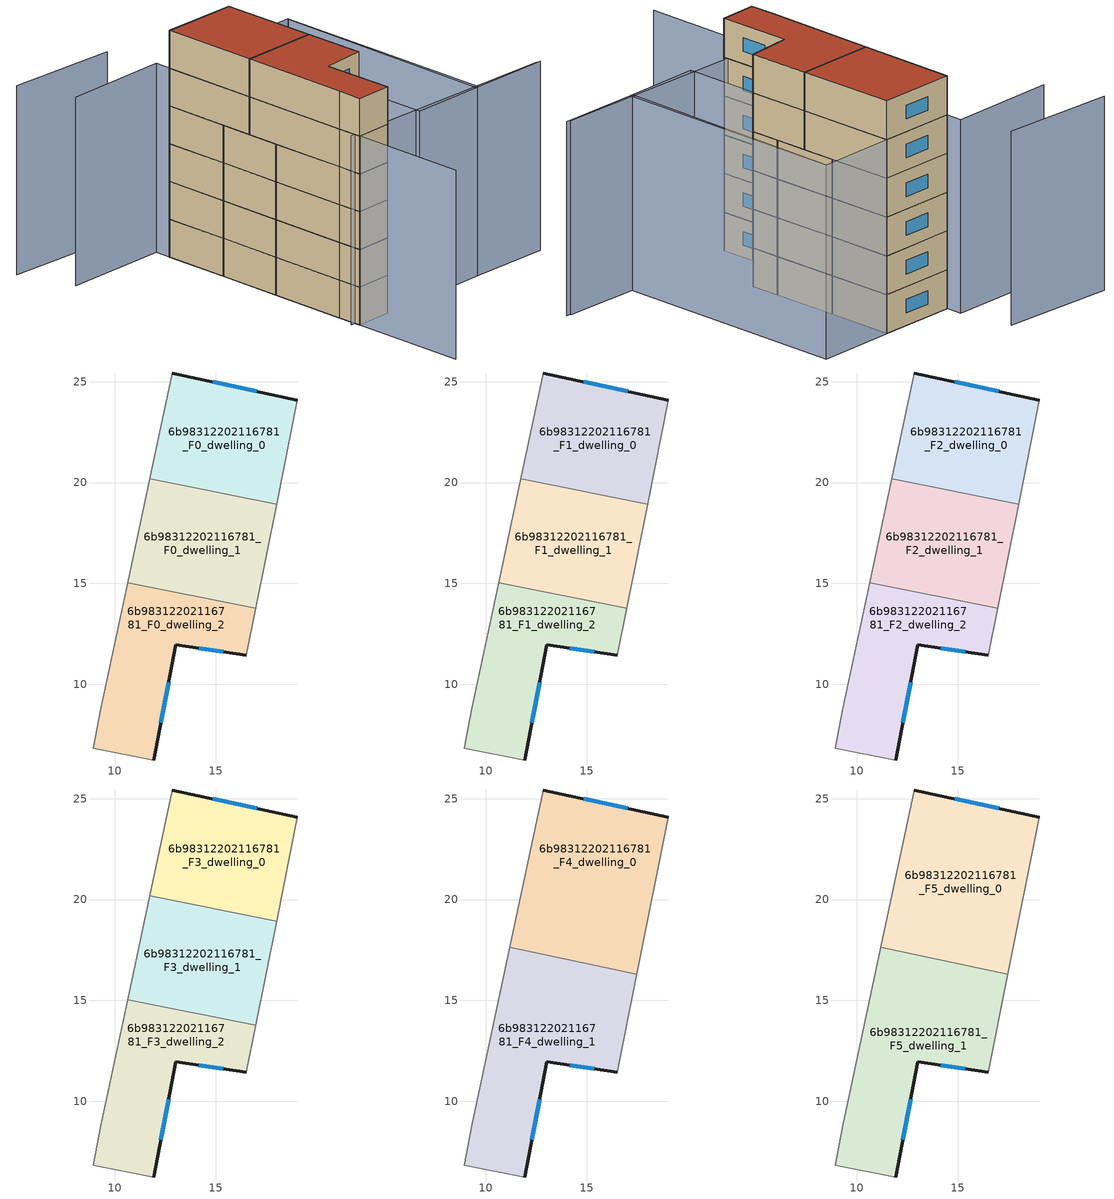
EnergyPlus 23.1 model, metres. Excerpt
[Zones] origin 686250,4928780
6b98312202116781_F0_dwelling_0
 floor ground (EU_floor_Construction): 18.01,18.93 19.04,24.08 12.84,25.43 11.73,20.18 z0
 wall outside (EU_wall_Construction): 12.84,25.43 19.04,24.08 z0:3
 wall to 6b98312202116781_F0_dwelling_1 (EU_wall_Construction): 18.01,18.93 11.73,20.18 z0:3
 wall adiabatic (EU_wall_Construction): 11.73,20.18 12.84,25.43 / 19.04,24.08 18.01,18.93 z0:3
 window (EU_Window_Construction): 14.86,24.99 17.02,24.52 z0.98:2.02
6b98312202116781_F0_dwelling_1
 floor ground (EU_floor_Construction): 16.98,13.77 18.01,18.93 11.73,20.18 10.64,15.04 z0
 wall to 6b98312202116781_F0_dwelling_2 (EU_wall_Construction): 16.98,13.77 10.64,15.04 z0:3
 wall adiabatic (EU_wall_Construction): 10.64,15.04 11.73,20.18 / 18.01,18.93 16.98,13.77 z0:3
6b98312202116781_F0_dwelling_2
 floor ground (EU_floor_Construction): 11.92,6.25 13.02,11.96 16.52,11.45 16.98,13.77 10.64,15.04 9.31,8.79 8.93,6.82 z0
 wall outside (EU_wall_Construction): 16.52,11.45 13.02,11.96 11.92,6.25 z0:3
 wall adiabatic (EU_wall_Construction): 11.92,6.25 8.93,6.82 9.31,8.79 10.64,15.04 / 16.98,13.77 16.52,11.45 z0:3
 window (EU_Window_Construction): 15.38,11.61 14.16,11.79 / 12.66,10.1 12.28,8.11 z0.98:2.02
6b98312202116781_F1_dwelling_0
 floor to 6b98312202116781_F0_dwelling_0 (EU_floor_Construction): 18.01,18.93 19.04,24.08 12.84,25.43 11.73,20.18 z3
 wall outside (EU_wall_Construction): 12.84,25.43 19.04,24.08 z3:6
 wall to 6b98312202116781_F1_dwelling_1 (EU_wall_Construction): 18.01,18.93 11.73,20.18 z3:6
 wall adiabatic (EU_wall_Construction): 11.73,20.18 12.84,25.43 / 19.04,24.08 18.01,18.93 z3:6
 window (EU_Window_Construction): 14.86,24.99 17.02,24.52 z3.98:5.02
6b98312202116781_F1_dwelling_1
 floor to 6b98312202116781_F0_dwelling_1 (EU_floor_Construction): 16.98,13.77 18.01,18.93 11.73,20.18 10.64,15.04 z3
 wall to 6b98312202116781_F1_dwelling_2 (EU_wall_Construction): 16.98,13.77 10.64,15.04 z3:6
 wall adiabatic (EU_wall_Construction): 10.64,15.04 11.73,20.18 / 18.01,18.93 16.98,13.77 z3:6
6b98312202116781_F1_dwelling_2
 floor to 6b98312202116781_F0_dwelling_2 (EU_floor_Construction): 11.92,6.25 13.02,11.96 16.52,11.45 16.98,13.77 10.64,15.04 9.31,8.79 8.93,6.82 z3
 wall outside (EU_wall_Construction): 16.52,11.45 13.02,11.96 11.92,6.25 z3:6
 wall adiabatic (EU_wall_Construction): 11.92,6.25 8.93,6.82 9.31,8.79 10.64,15.04 / 16.98,13.77 16.52,11.45 z3:6
 window (EU_Window_Construction): 15.38,11.61 14.16,11.79 / 12.66,10.1 12.28,8.11 z3.98:5.02
6b98312202116781_F2_dwelling_0
 floor to 6b98312202116781_F1_dwelling_0 (EU_floor_Construction): 18.01,18.93 19.04,24.08 12.84,25.43 11.73,20.18 z6
 wall outside (EU_wall_Construction): 12.84,25.43 19.04,24.08 z6:9
 wall to 6b98312202116781_F2_dwelling_1 (EU_wall_Construction): 18.01,18.93 11.73,20.18 z6:9
 wall adiabatic (EU_wall_Construction): 11.73,20.18 12.84,25.43 / 19.04,24.08 18.01,18.93 z6:9
 window (EU_Window_Construction): 14.86,24.99 17.02,24.52 z6.98:8.02
6b98312202116781_F2_dwelling_1
 floor to 6b98312202116781_F1_dwelling_1 (EU_floor_Construction): 16.98,13.77 18.01,18.93 11.73,20.18 10.64,15.04 z6
 wall to 6b98312202116781_F2_dwelling_2 (EU_wall_Construction): 16.98,13.77 10.64,15.04 z6:9
 wall adiabatic (EU_wall_Construction): 10.64,15.04 11.73,20.18 / 18.01,18.93 16.98,13.77 z6:9
6b98312202116781_F2_dwelling_2
 floor to 6b98312202116781_F1_dwelling_2 (EU_floor_Construction): 11.92,6.25 13.02,11.96 16.52,11.45 16.98,13.77 10.64,15.04 9.31,8.79 8.93,6.82 z6
 wall outside (EU_wall_Construction): 16.52,11.45 13.02,11.96 11.92,6.25 z6:9
 wall adiabatic (EU_wall_Construction): 11.92,6.25 8.93,6.82 9.31,8.79 10.64,15.04 / 16.98,13.77 16.52,11.45 z6:9
 window (EU_Window_Construction): 15.38,11.61 14.16,11.79 / 12.66,10.1 12.28,8.11 z6.98:8.02
6b98312202116781_F3_dwelling_0
 floor to 6b98312202116781_F2_dwelling_0 (EU_floor_Construction): 18.01,18.93 19.04,24.08 12.84,25.43 11.73,20.18 z9
 wall outside (EU_wall_Construction): 12.84,25.43 19.04,24.08 z9:12
 wall to 6b98312202116781_F3_dwelling_1 (EU_wall_Construction): 18.01,18.93 11.73,20.18 z9:12
 wall adiabatic (EU_wall_Construction): 11.73,20.18 12.84,25.43 / 19.04,24.08 18.01,18.93 z9:12
 window (EU_Window_Construction): 14.86,24.99 17.02,24.52 z9.98:11.02
6b98312202116781_F3_dwelling_1
 floor to 6b98312202116781_F2_dwelling_1 (EU_floor_Construction): 16.98,13.77 18.01,18.93 11.73,20.18 10.64,15.04 z9
 wall to 6b98312202116781_F3_dwelling_2 (EU_wall_Construction): 16.98,13.77 10.64,15.04 z9:12
 wall adiabatic (EU_wall_Construction): 10.64,15.04 11.73,20.18 / 18.01,18.93 16.98,13.77 z9:12
6b98312202116781_F3_dwelling_2
 floor to 6b98312202116781_F2_dwelling_2 (EU_floor_Construction): 11.92,6.25 13.02,11.96 16.52,11.45 16.98,13.77 10.64,15.04 9.31,8.79 8.93,6.82 z9
 wall outside (EU_wall_Construction): 16.52,11.45 13.02,11.96 11.92,6.25 z9:12
 wall adiabatic (EU_wall_Construction): 11.92,6.25 8.93,6.82 9.31,8.79 10.64,15.04 / 16.98,13.77 16.52,11.45 z9:12
 window (EU_Window_Construction): 15.38,11.61 14.16,11.79 / 12.66,10.1 12.28,8.11 z9.98:11.02
6b98312202116781_F4_dwelling_0
 floor to 6b98312202116781_F3_dwelling_0 (EU_floor_Construction): 18.01,18.93 19.04,24.08 12.84,25.43 11.73,20.18 z12
 floor to 6b98312202116781_F3_dwelling_1 (EU_floor_Construction): 17.49,16.31 18.01,18.93 11.73,20.18 11.19,17.64 z12
 wall outside (EU_wall_Construction): 12.84,25.43 19.04,24.08 z12:15
 wall to 6b98312202116781_F4_dwelling_1 (EU_wall_Construction): 17.49,16.31 11.19,17.64 z12:15
 wall adiabatic (EU_wall_Construction): 11.19,17.64 12.84,25.43 / 19.04,24.08 17.49,16.31 z12:15
 window (EU_Window_Construction): 14.86,24.99 17.02,24.52 z12.98:14.02
6b98312202116781_F4_dwelling_1
 floor to 6b98312202116781_F3_dwelling_1 (EU_floor_Construction): 16.98,13.77 17.49,16.31 11.19,17.64 10.64,15.04 z12
 floor to 6b98312202116781_F3_dwelling_2 (EU_floor_Construction): 11.92,6.25 13.02,11.96 16.52,11.45 16.98,13.77 10.64,15.04 9.31,8.79 8.93,6.82 z12
 wall outside (EU_wall_Construction): 16.52,11.45 13.02,11.96 11.92,6.25 z12:15
 wall adiabatic (EU_wall_Construction): 11.92,6.25 8.93,6.82 9.31,8.79 11.19,17.64 / 17.49,16.31 16.52,11.45 z12:15
 window (EU_Window_Construction): 15.38,11.61 14.16,11.79 / 12.66,10.1 12.28,8.11 z12.98:14.02
6b98312202116781_F5_dwelling_0
 floor to 6b98312202116781_F4_dwelling_0 (EU_floor_Construction): 17.49,16.31 19.04,24.08 12.84,25.43 11.19,17.64 z15
 wall outside (EU_wall_Construction): 12.84,25.43 19.04,24.08 z15:18
 wall to 6b98312202116781_F5_dwelling_1 (EU_wall_Construction): 17.49,16.31 11.19,17.64 z15:18
 wall adiabatic (EU_wall_Construction): 11.19,17.64 12.84,25.43 / 19.04,24.08 17.49,16.31 z15:18
 window (EU_Window_Construction): 14.86,24.99 17.02,24.52 z15.98:17.02
 roof outside (EU_roof_Construction): 19.04,24.08 17.49,16.31 11.19,17.64 12.84,25.43 z18
6b98312202116781_F5_dwelling_1
 floor to 6b98312202116781_F4_dwelling_1 (EU_floor_Construction): 16.52,11.45 17.49,16.31 11.19,17.64 9.31,8.79 8.93,6.82 11.92,6.25 13.02,11.96 z15
 wall outside (EU_wall_Construction): 16.52,11.45 13.02,11.96 11.92,6.25 z15:18
 wall adiabatic (EU_wall_Construction): 11.92,6.25 8.93,6.82 9.31,8.79 11.19,17.64 / 17.49,16.31 16.52,11.45 z15:18
 window (EU_Window_Construction): 15.38,11.61 14.16,11.79 / 12.66,10.1 12.28,8.11 z15.98:17.02
 roof outside (EU_roof_Construction): 17.49,16.31 16.52,11.45 13.02,11.96 11.92,6.25 8.93,6.82 9.31,8.79 11.19,17.64 z18
shading: 8.7,7.42 27.65,2.95 / 27.93,2.81 21.24,4.26 / 21.24,4.26 25.27,22.72 / 4.6,28.51 13.12,26.73 / 13.12,26.73 7.02,-2.49 / 13.14,30.93 4.19,33.29 / 25.29,22.8 21.48,4.21 / 21.48,4.21 15.24,5.49 / 15.24,5.49 19.04,24.08 / 19.04,24.08 25.29,22.8 z0:15
[Building]
EU S2 Campaign: North Axis=0; Terrain=City; Solar Distribution=FullExterior
[Site:Location]
Bologna: Latitude=44.5; Longitude=11.25; Time Zone=1; Elevation=37
[SizingPeriod:WeatherFileDays]
AnnualSizingPeriod: Begin Month=1; Begin Day of Month=1; End Month=12; End Day of Month=31; Day of Week for Start Day=Monday; Use Weather File Daylight Saving Period=No; Use Weather File Rain and Snow Indicators=No
[MATERIAL]
EU_InternalMass_Material: Roughness=MediumRough; Thickness=0.1; Conductivity=1; Density=1800; Specific Heat=900; Thermal Absorptance=0.9; Solar Absorptance=0.7; Visible Absorptance=0.7
[MATERIAL:NOMASS] Roughness=MediumRough; Thermal Absorptance=0.9; Solar Absorptance=0.7; Visible Absorptance=0.7
Name | Thermal Resistance
EU_wall_NoMass | 0.905828
EU_roof_NoMass | 0.37593
EU_floor_NoMass | 0.67114
[WINDOWMATERIAL:SIMPLEGLAZINGSYSTEM]
EU_Window_SimpleGlazing: UFactor=4.52486; Solar Heat Gain Coefficient=0.85; Visible Transmittance=0.85
[CONSTRUCTION]
EU_wall_Construction: EU_wall_NoMass
EU_roof_Construction: EU_roof_NoMass
EU_floor_Construction: EU_floor_NoMass
EU_InternalMass_Construction: EU_InternalMass_Material
EU_Window_Construction: EU_Window_SimpleGlazing
[ZONE] Type=1; Multiplier=1; Ceiling Height=autocalculate; Floor Area=autocalculate; Part of Total Floor Area=Yes
Name | Volume
6b98312202116781_F0_dwelling_0; 6b98312202116781_F1_dwelling_0; 6b98312202116781_F2_dwelling_0; 6b98312202116781_F3_dwelling_0; 6b98312202116781_F0_dwelling_1; 6b98312202116781_F1_dwelling_1; 6b98312202116781_F2_dwelling_1; 6b98312202116781_F3_dwelling_1 | 101.545
6b98312202116781_F4_dwelling_0; 6b98312202116781_F5_dwelling_0 | 152.332
6b98312202116781_F4_dwelling_1; 6b98312202116781_F5_dwelling_1 | 152.325
6b98312202116781_F0_dwelling_2; 6b98312202116781_F1_dwelling_2; 6b98312202116781_F2_dwelling_2; 6b98312202116781_F3_dwelling_2 | 101.56
[INTERNALMASS] Construction=EU_InternalMass_Construction
Name | Zone or ZoneList | Surface Area
6b98312202116781_F0_dwelling_0_EU_InternalMass | 6b98312202116781_F0_dwelling_0 | 33.8485
6b98312202116781_F0_dwelling_1_EU_InternalMass | 6b98312202116781_F0_dwelling_1 | 33.8486
6b98312202116781_F0_dwelling_2_EU_InternalMass | 6b98312202116781_F0_dwelling_2 | 33.8529
6b98312202116781_F1_dwelling_0_EU_InternalMass | 6b98312202116781_F1_dwelling_0 | 33.8485
6b98312202116781_F1_dwelling_1_EU_InternalMass | 6b98312202116781_F1_dwelling_1 | 33.8486
6b98312202116781_F1_dwelling_2_EU_InternalMass | 6b98312202116781_F1_dwelling_2 | 33.8529
6b98312202116781_F2_dwelling_0_EU_InternalMass | 6b98312202116781_F2_dwelling_0 | 33.8485
6b98312202116781_F2_dwelling_1_EU_InternalMass | 6b98312202116781_F2_dwelling_1 | 33.8486
6b98312202116781_F2_dwelling_2_EU_InternalMass | 6b98312202116781_F2_dwelling_2 | 33.8529
6b98312202116781_F3_dwelling_0_EU_InternalMass | 6b98312202116781_F3_dwelling_0 | 33.8485
6b98312202116781_F3_dwelling_1_EU_InternalMass | 6b98312202116781_F3_dwelling_1 | 33.8486
6b98312202116781_F3_dwelling_2_EU_InternalMass | 6b98312202116781_F3_dwelling_2 | 33.8529
6b98312202116781_F4_dwelling_0_EU_InternalMass | 6b98312202116781_F4_dwelling_0 | 50.7774
6b98312202116781_F4_dwelling_1_EU_InternalMass | 6b98312202116781_F4_dwelling_1 | 50.775
6b98312202116781_F5_dwelling_0_EU_InternalMass | 6b98312202116781_F5_dwelling_0 | 50.7774
6b98312202116781_F5_dwelling_1_EU_InternalMass | 6b98312202116781_F5_dwelling_1 | 50.775
[OTHEREQUIPMENT] Fuel Type=Electricity; Design Level Calculation Method=Watts/Area; Power per Zone Floor Area=1; Fraction Latent=0; Fraction Radiant=0; Fraction Lost=0; Carbon Dioxide Generation Rate=0; EndUse Subcategory=EU_Step8_InternalGains
Name | Zone or ZoneList or Space or SpaceList | Schedule
EU_Step8_InternalGain_6b98312202116781_F0_dwelling_0_f000 | 6b98312202116781_F0_dwelling_0 | EU_Step8_GainSchedule_6b98312202116781_F0_dwelling_0_f000
EU_Step8_InternalGain_6b98312202116781_F0_dwelling_1_f000 | 6b98312202116781_F0_dwelling_1 | EU_Step8_GainSchedule_6b98312202116781_F0_dwelling_1_f000
EU_Step8_InternalGain_6b98312202116781_F0_dwelling_2_f000 | 6b98312202116781_F0_dwelling_2 | EU_Step8_GainSchedule_6b98312202116781_F0_dwelling_2_f000
EU_Step8_InternalGain_6b98312202116781_F1_dwelling_0_f000 | 6b98312202116781_F1_dwelling_0 | EU_Step8_GainSchedule_6b98312202116781_F1_dwelling_0_f000
EU_Step8_InternalGain_6b98312202116781_F1_dwelling_1_f000 | 6b98312202116781_F1_dwelling_1 | EU_Step8_GainSchedule_6b98312202116781_F1_dwelling_1_f000
EU_Step8_InternalGain_6b98312202116781_F1_dwelling_2_f000 | 6b98312202116781_F1_dwelling_2 | EU_Step8_GainSchedule_6b98312202116781_F1_dwelling_2_f000
EU_Step8_InternalGain_6b98312202116781_F2_dwelling_0_f000 | 6b98312202116781_F2_dwelling_0 | EU_Step8_GainSchedule_6b98312202116781_F2_dwelling_0_f000
EU_Step8_InternalGain_6b98312202116781_F2_dwelling_1_f000 | 6b98312202116781_F2_dwelling_1 | EU_Step8_GainSchedule_6b98312202116781_F2_dwelling_1_f000
EU_Step8_InternalGain_6b98312202116781_F2_dwelling_2_f000 | 6b98312202116781_F2_dwelling_2 | EU_Step8_GainSchedule_6b98312202116781_F2_dwelling_2_f000
EU_Step8_InternalGain_6b98312202116781_F3_dwelling_0_f000 | 6b98312202116781_F3_dwelling_0 | EU_Step8_GainSchedule_6b98312202116781_F3_dwelling_0_f000
EU_Step8_InternalGain_6b98312202116781_F3_dwelling_1_f000 | 6b98312202116781_F3_dwelling_1 | EU_Step8_GainSchedule_6b98312202116781_F3_dwelling_1_f000
EU_Step8_InternalGain_6b98312202116781_F3_dwelling_2_f000 | 6b98312202116781_F3_dwelling_2 | EU_Step8_GainSchedule_6b98312202116781_F3_dwelling_2_f000
EU_Step8_InternalGain_6b98312202116781_F4_dwelling_0_f000 | 6b98312202116781_F4_dwelling_0 | EU_Step8_GainSchedule_6b98312202116781_F4_dwelling_0_f000
EU_Step8_InternalGain_6b98312202116781_F4_dwelling_1_f000 | 6b98312202116781_F4_dwelling_1 | EU_Step8_GainSchedule_6b98312202116781_F4_dwelling_1_f000
EU_Step8_InternalGain_6b98312202116781_F5_dwelling_0_f000 | 6b98312202116781_F5_dwelling_0 | EU_Step8_GainSchedule_6b98312202116781_F5_dwelling_0_f000
EU_Step8_InternalGain_6b98312202116781_F5_dwelling_1_f000 | 6b98312202116781_F5_dwelling_1 | EU_Step8_GainSchedule_6b98312202116781_F5_dwelling_1_f000
[ZONEVENTILATION:DESIGNFLOWRATE] Schedule=EU_AlwaysOn; Design Flow Rate Calculation Method=AirChanges/Hour; Air Changes per Hour=0.73129; Ventilation Type=Natural; Fan Pressure Rise=0; Fan Total Efficiency=1; Constant Term Coefficient=1; Temperature Term Coefficient=0; Velocity Term Coefficient=0; Velocity Squared Term Coefficient=0; Minimum Indoor Temperature=-100; Maximum Indoor Temperature=100; Delta Temperature=-100; Minimum Outdoor Temperature=-100; Maximum Outdoor Temperature=100; Maximum Wind Speed=40
Name | Zone or ZoneList or Space or SpaceList
EU_ConstantAir_6b98312202116781_F0_dwelling_0 | 6b98312202116781_F0_dwelling_0
EU_ConstantAir_6b98312202116781_F0_dwelling_1 | 6b98312202116781_F0_dwelling_1
EU_ConstantAir_6b98312202116781_F0_dwelling_2 | 6b98312202116781_F0_dwelling_2
EU_ConstantAir_6b98312202116781_F1_dwelling_0 | 6b98312202116781_F1_dwelling_0
EU_ConstantAir_6b98312202116781_F1_dwelling_1 | 6b98312202116781_F1_dwelling_1
EU_ConstantAir_6b98312202116781_F1_dwelling_2 | 6b98312202116781_F1_dwelling_2
EU_ConstantAir_6b98312202116781_F2_dwelling_0 | 6b98312202116781_F2_dwelling_0
EU_ConstantAir_6b98312202116781_F2_dwelling_1 | 6b98312202116781_F2_dwelling_1
EU_ConstantAir_6b98312202116781_F2_dwelling_2 | 6b98312202116781_F2_dwelling_2
EU_ConstantAir_6b98312202116781_F3_dwelling_0 | 6b98312202116781_F3_dwelling_0
EU_ConstantAir_6b98312202116781_F3_dwelling_1 | 6b98312202116781_F3_dwelling_1
EU_ConstantAir_6b98312202116781_F3_dwelling_2 | 6b98312202116781_F3_dwelling_2
EU_ConstantAir_6b98312202116781_F4_dwelling_0 | 6b98312202116781_F4_dwelling_0
EU_ConstantAir_6b98312202116781_F4_dwelling_1 | 6b98312202116781_F4_dwelling_1
EU_ConstantAir_6b98312202116781_F5_dwelling_0 | 6b98312202116781_F5_dwelling_0
EU_ConstantAir_6b98312202116781_F5_dwelling_1 | 6b98312202116781_F5_dwelling_1
[HVACTEMPLATE:THERMOSTAT] Constant Heating Setpoint=20; Constant Cooling Setpoint=50
EU_HeatOnly_6b98312202116781_F0_dwelling_0; EU_HeatOnly_6b98312202116781_F0_dwelling_1; EU_HeatOnly_6b98312202116781_F0_dwelling_2; EU_HeatOnly_6b98312202116781_F1_dwelling_0; EU_HeatOnly_6b98312202116781_F1_dwelling_1; EU_HeatOnly_6b98312202116781_F1_dwelling_2; EU_HeatOnly_6b98312202116781_F2_dwelling_0; EU_HeatOnly_6b98312202116781_F2_dwelling_1; EU_HeatOnly_6b98312202116781_F2_dwelling_2; EU_HeatOnly_6b98312202116781_F3_dwelling_0; EU_HeatOnly_6b98312202116781_F3_dwelling_1; EU_HeatOnly_6b98312202116781_F3_dwelling_2; EU_HeatOnly_6b98312202116781_F4_dwelling_0; EU_HeatOnly_6b98312202116781_F4_dwelling_1; EU_HeatOnly_6b98312202116781_F5_dwelling_0; EU_HeatOnly_6b98312202116781_F5_dwelling_1
[HVACTEMPLATE:ZONE:IDEALLOADSAIRSYSTEM] System Availability Schedule=EU_AlwaysOn; Maximum Heating Supply Air Temperature=50; Minimum Cooling Supply Air Temperature=13; Maximum Heating Supply Air Humidity Ratio=0.0156; Minimum Cooling Supply Air Humidity Ratio=0.0077; Heating Limit=NoLimit; Cooling Limit=NoLimit; Heating Availability Schedule=EU_AlwaysOn; Cooling Availability Schedule=EU_CoolingOff; Dehumidification Control Type=ConstantSensibleHeatRatio; Cooling Sensible Heat Ratio=0.7; Dehumidification Setpoint=60; Humidification Control Type=None; Humidification Setpoint=30; Outdoor Air Method=None; Outdoor Air Flow Rate per Person=0.00944; Outdoor Air Flow Rate per Zone Floor Area=0; Outdoor Air Flow Rate per Zone=0; Demand Controlled Ventilation Type=None; Outdoor Air Economizer Type=NoEconomizer; Heat Recovery Type=None; Sensible Heat Recovery Effectiveness=0.7; Latent Heat Recovery Effectiveness=0.65
Name | Template Thermostat
6b98312202116781_F0_dwelling_0 | EU_HeatOnly_6b98312202116781_F0_dwelling_0
6b98312202116781_F0_dwelling_1 | EU_HeatOnly_6b98312202116781_F0_dwelling_1
6b98312202116781_F0_dwelling_2 | EU_HeatOnly_6b98312202116781_F0_dwelling_2
6b98312202116781_F1_dwelling_0 | EU_HeatOnly_6b98312202116781_F1_dwelling_0
6b98312202116781_F1_dwelling_1 | EU_HeatOnly_6b98312202116781_F1_dwelling_1
6b98312202116781_F1_dwelling_2 | EU_HeatOnly_6b98312202116781_F1_dwelling_2
6b98312202116781_F2_dwelling_0 | EU_HeatOnly_6b98312202116781_F2_dwelling_0
6b98312202116781_F2_dwelling_1 | EU_HeatOnly_6b98312202116781_F2_dwelling_1
6b98312202116781_F2_dwelling_2 | EU_HeatOnly_6b98312202116781_F2_dwelling_2
6b98312202116781_F3_dwelling_0 | EU_HeatOnly_6b98312202116781_F3_dwelling_0
6b98312202116781_F3_dwelling_1 | EU_HeatOnly_6b98312202116781_F3_dwelling_1
6b98312202116781_F3_dwelling_2 | EU_HeatOnly_6b98312202116781_F3_dwelling_2
6b98312202116781_F4_dwelling_0 | EU_HeatOnly_6b98312202116781_F4_dwelling_0
6b98312202116781_F4_dwelling_1 | EU_HeatOnly_6b98312202116781_F4_dwelling_1
6b98312202116781_F5_dwelling_0 | EU_HeatOnly_6b98312202116781_F5_dwelling_0
6b98312202116781_F5_dwelling_1 | EU_HeatOnly_6b98312202116781_F5_dwelling_1
[SIZING:ZONE] Zone Cooling Design Supply Air Temperature Input Method=SupplyAirTemperature; Zone Cooling Design Supply Air Temperature=13; Zone Heating Design Supply Air Temperature Input Method=SupplyAirTemperature; Zone Heating Design Supply Air Temperature=50; Zone Cooling Design Supply Air Humidity Ratio=0.008; Zone Heating Design Supply Air Humidity Ratio=0.008; Cooling Design Air Flow Method=DesignDay; Cooling Design Air Flow Rate=0; Cooling Minimum Air Flow per Zone Floor Area=0.000762; Cooling Minimum Air Flow=0; Cooling Minimum Air Flow Fraction=0.2; Heating Design Air Flow Method=DesignDay; Heating Design Air Flow Rate=0; Heating Maximum Air Flow per Zone Floor Area=0.002032; Heating Maximum Air Flow=0.141576; Heating Maximum Air Flow Fraction=0.3; Account for Dedicated Outdoor Air System=No; Dedicated Outdoor Air System Control Strategy=NeutralSupplyAir; Dedicated Outdoor Air Low Setpoint Temperature for Design=autosize; Dedicated Outdoor Air High Setpoint Temperature for Design=autosize; Zone Load Sizing Method=Sensible Load Only No Latent Load; Zone Latent Cooling Design Supply Air Humidity Ratio Input Method=HumidityRatioDifference; Zone Cooling Design Supply Air Humidity Ratio Difference=0.005; Zone Latent Heating Design Supply Air Humidity Ratio Input Method=HumidityRatioDifference; Zone Humidification Design Supply Air Humidity Ratio Difference=0.005
6b98312202116781_F0_dwelling_0; 6b98312202116781_F0_dwelling_1; 6b98312202116781_F0_dwelling_2; 6b98312202116781_F1_dwelling_0; 6b98312202116781_F1_dwelling_1; 6b98312202116781_F1_dwelling_2; 6b98312202116781_F2_dwelling_0; 6b98312202116781_F2_dwelling_1; 6b98312202116781_F2_dwelling_2; 6b98312202116781_F3_dwelling_0; 6b98312202116781_F3_dwelling_1; 6b98312202116781_F3_dwelling_2; 6b98312202116781_F4_dwelling_0; 6b98312202116781_F4_dwelling_1; 6b98312202116781_F5_dwelling_0; 6b98312202116781_F5_dwelling_1
[SCHEDULE:CONSTANT]
Name | Hourly Value
EU_AlwaysOn | 1
EU_CoolingOff | 0
[SCHEDULE:FILE] Column Number=1; Rows to Skip at Top=0; Number of Hours of Data=8760; Column Separator=Comma; Interpolate to Timestep=No; Minutes per Item=60; Adjust Schedule for Daylight Savings=Yes
Name | File
EU_Step8_GainSchedule_6b98312202116781_F0_dwelling_0_f000 | ../../schedules/6b98312202116781/6b98312202116781_F0_dwelling_0_f000_gain.csv
EU_Step8_GainSchedule_6b98312202116781_F0_dwelling_1_f000 | ../../schedules/6b98312202116781/6b98312202116781_F0_dwelling_1_f000_gain.csv
EU_Step8_GainSchedule_6b98312202116781_F0_dwelling_2_f000 | ../../schedules/6b98312202116781/6b98312202116781_F0_dwelling_2_f000_gain.csv
EU_Step8_GainSchedule_6b98312202116781_F1_dwelling_0_f000 | ../../schedules/6b98312202116781/6b98312202116781_F1_dwelling_0_f000_gain.csv
EU_Step8_GainSchedule_6b98312202116781_F1_dwelling_1_f000 | ../../schedules/6b98312202116781/6b98312202116781_F1_dwelling_1_f000_gain.csv
EU_Step8_GainSchedule_6b98312202116781_F1_dwelling_2_f000 | ../../schedules/6b98312202116781/6b98312202116781_F1_dwelling_2_f000_gain.csv
EU_Step8_GainSchedule_6b98312202116781_F2_dwelling_0_f000 | ../../schedules/6b98312202116781/6b98312202116781_F2_dwelling_0_f000_gain.csv
EU_Step8_GainSchedule_6b98312202116781_F2_dwelling_1_f000 | ../../schedules/6b98312202116781/6b98312202116781_F2_dwelling_1_f000_gain.csv
EU_Step8_GainSchedule_6b98312202116781_F2_dwelling_2_f000 | ../../schedules/6b98312202116781/6b98312202116781_F2_dwelling_2_f000_gain.csv
EU_Step8_GainSchedule_6b98312202116781_F3_dwelling_0_f000 | ../../schedules/6b98312202116781/6b98312202116781_F3_dwelling_0_f000_gain.csv
EU_Step8_GainSchedule_6b98312202116781_F3_dwelling_1_f000 | ../../schedules/6b98312202116781/6b98312202116781_F3_dwelling_1_f000_gain.csv
EU_Step8_GainSchedule_6b98312202116781_F3_dwelling_2_f000 | ../../schedules/6b98312202116781/6b98312202116781_F3_dwelling_2_f000_gain.csv
EU_Step8_GainSchedule_6b98312202116781_F4_dwelling_0_f000 | ../../schedules/6b98312202116781/6b98312202116781_F4_dwelling_0_f000_gain.csv
EU_Step8_GainSchedule_6b98312202116781_F4_dwelling_1_f000 | ../../schedules/6b98312202116781/6b98312202116781_F4_dwelling_1_f000_gain.csv
EU_Step8_GainSchedule_6b98312202116781_F5_dwelling_0_f000 | ../../schedules/6b98312202116781/6b98312202116781_F5_dwelling_0_f000_gain.csv
EU_Step8_GainSchedule_6b98312202116781_F5_dwelling_1_f000 | ../../schedules/6b98312202116781/6b98312202116781_F5_dwelling_1_f000_gain.csv
